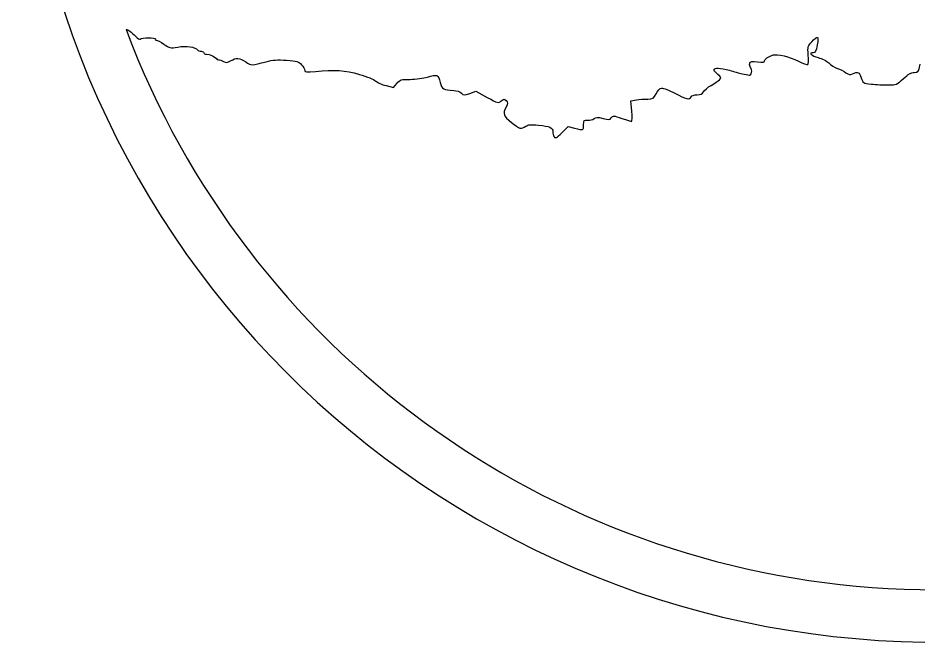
# Model space of a CAD drawing. Header units: millimetres. Extents: x -230 to 23, y -46 to 207.
# Drawn here: x -229.7 to -105.8, y -45.6 to 40.3 of the extents above; entities that cross this region are included whole.
import ezdxf

# ---------------------------------------------------------------- set-up
doc = ezdxf.new("R2010")
doc.units = ezdxf.units.MM
doc.layers.get('0').update_dxf_attribs({"linetype": 'CONTINUOUS'})

msp = doc.modelspace()

# ---------------------------------------------------------------- linework, layer by layer
for p, q in [((-179.05, 31), (-178.04, 30.73)), ((-178.04, 30.73), (-177.56, 31.3)), ((-167.5, 29.92), (-166.66, 30.23)), ((-166.66, 30.23), (-165.12, 29.39)), ((-145.31, 28.91), (-144.56, 29.04)), ((-145.19, 27.5), (-145.31, 28.91)), ((-154.83, 24.52), (-153.95, 25.38)), ((-153.95, 25.38), (-153.08, 25.15))]:
    msp.add_line(p, q)
for radius, start, end in [(126.43, -261.5563, 97.5768), (119.24, 200.6974, 332.9748)]:
    msp.add_arc((-103.32, 80.86), radius, start, end)
for points in [[(-214.86, 38.72), (-214.55, 38.75), (-214.2, 38.47), (-213.49, 37.72)], [(-213.49, 37.72), (-213.27, 37.48), (-213.02, 37.34), (-212.94, 37.42)], [(-212.94, 37.42), (-212.75, 37.62), (-210.71, 37.63), (-210.83, 37.43)], [(-210.83, 37.43), (-210.88, 37.34), (-210.83, 37.27), (-210.71, 37.27)], [(-210.71, 37.27), (-210.59, 37.27), (-210.11, 37.02), (-209.65, 36.7)], [(-120.39, 37.05), (-120.06, 37.39), (-119.72, 37.66), (-119.62, 37.66)], [(-119.62, 37.66), (-119.53, 37.66), (-119.54, 37.18), (-119.65, 36.6)], [(-209.65, 36.7), (-208.85, 36.15), (-208.77, 36.13), (-207.74, 36.32)], [(-207.74, 36.32), (-206.64, 36.52), (-205.26, 36.32), (-205.01, 35.92)], [(-120.89, 35.21), (-120.98, 36.38), (-120.96, 36.47), (-120.39, 37.05)], [(-119.65, 36.6), (-119.8, 35.75), (-119.92, 35.54), (-120.21, 35.54)], [(-205.01, 35.92), (-204.95, 35.81), (-204.73, 35.73), (-204.52, 35.73)], [(-204.52, 35.73), (-204.31, 35.73), (-204.15, 35.64), (-204.15, 35.54)], [(-204.15, 35.54), (-204.15, 35.43), (-203.99, 35.34), (-203.8, 35.34)], [(-203.8, 35.34), (-203.37, 35.34), (-202.41, 34.91), (-202.41, 34.72)], [(-202.41, 34.72), (-202.41, 34.64), (-202.28, 34.57), (-202.12, 34.57)], [(-200.46, 34.43), (-199.66, 34.88), (-199.25, 34.85), (-198.38, 34.27)], [(-126.92, 34.42), (-126.92, 34.68), (-126.47, 34.98), (-125.71, 35.22)], [(-125.71, 35.22), (-125.15, 35.41), (-123.47, 34.99), (-122.25, 34.38)], [(-120.95, 33.89), (-120.86, 33.94), (-120.83, 34.54), (-120.89, 35.21)], [(-120.21, 35.54), (-120.9, 35.54), (-120.44, 35.09), (-119.52, 34.86)], [(-119.52, 34.86), (-119.01, 34.73), (-118.36, 34.4), (-118.07, 34.12)], [(-202.12, 34.57), (-201.96, 34.57), (-201.65, 34.46), (-201.44, 34.33)], [(-201.44, 34.33), (-201.12, 34.13), (-200.95, 34.15), (-200.46, 34.43)], [(-198.38, 34.27), (-197.59, 33.75), (-197.53, 33.75), (-195.55, 34.3)], [(-195.55, 34.3), (-194.69, 34.53), (-193.99, 34.59), (-192.76, 34.5)], [(-192.76, 34.5), (-191.32, 34.39), (-191.06, 34.32), (-190.68, 33.88)], [(-190.68, 33.88), (-190.44, 33.61), (-190.25, 33.26), (-190.25, 33.1)], [(-129.05, 32.43), (-128.7, 32.33), (-128.54, 33.13), (-128.84, 33.5)], [(-128.84, 33.5), (-128.96, 33.64), (-129, 33.9), (-128.93, 34.08)], [(-128.93, 34.08), (-128.82, 34.35), (-128.64, 34.39), (-127.86, 34.28)], [(-127.86, 34.28), (-127.12, 34.18), (-126.92, 34.21), (-126.92, 34.42)], [(-122.25, 34.38), (-121.62, 34.05), (-121.03, 33.84), (-120.95, 33.89)], [(-118.07, 34.12), (-117.78, 33.84), (-117.25, 33.51), (-116.88, 33.38)], [(-106.29, 32.83), (-105.76, 32.83), (-105.71, 32.91), (-105.46, 33.94)], [(-190.25, 33.1), (-190.25, 32.84), (-190.03, 32.82), (-188.75, 32.96)], [(-188.75, 32.96), (-186.2, 33.24), (-184.7, 33.13), (-182.72, 32.55)], [(-182.72, 32.55), (-181.71, 32.26), (-180.7, 31.85), (-180.47, 31.64)], [(-173.34, 32.19), (-172.79, 32.36), (-172.2, 32.45), (-172.04, 32.39)], [(-172.04, 32.39), (-171.87, 32.33), (-171.67, 31.91), (-171.58, 31.45)], [(-133.87, 33.18), (-133.87, 33.5), (-133.02, 33.47), (-131.75, 33.11)], [(-133.34, 32.52), (-133.63, 32.75), (-133.87, 33.05), (-133.87, 33.18)], [(-133.1, 31.8), (-132.84, 32.06), (-132.87, 32.14), (-133.34, 32.52)], [(-131.75, 33.11), (-131.16, 32.94), (-130.38, 32.73), (-130.01, 32.65)], [(-130.01, 32.65), (-129.64, 32.57), (-129.21, 32.47), (-129.05, 32.43)], [(-116.88, 33.38), (-116.51, 33.26), (-115.98, 32.99), (-115.7, 32.78)], [(-115.7, 32.78), (-115.29, 32.48), (-115.11, 32.45), (-114.79, 32.62)], [(-114.79, 32.62), (-114.1, 32.99), (-113.82, 32.87), (-113.59, 32.09)], [(-107.79, 31.97), (-107.12, 32.59), (-106.7, 32.83), (-106.29, 32.83)], [(-180.47, 31.64), (-180.25, 31.44), (-179.61, 31.15), (-179.05, 31)], [(-177.56, 31.3), (-177.12, 31.83), (-176.99, 31.87), (-175.72, 31.87)], [(-175.72, 31.87), (-174.97, 31.87), (-173.9, 32.01), (-173.34, 32.19)], [(-171.58, 31.45), (-171.4, 30.55), (-171.11, 30.38), (-169.73, 30.34)], [(-135.32, 30.16), (-135.21, 30.38), (-134.74, 30.78), (-134.26, 31.04)], [(-134.26, 31.04), (-133.78, 31.3), (-133.26, 31.65), (-133.1, 31.8)], [(-113.59, 32.09), (-113.36, 31.35), (-113.35, 31.34), (-112.2, 31.22)], [(-112.2, 31.22), (-111.56, 31.15), (-110.51, 31.1), (-109.88, 31.1)], [(-109.88, 31.1), (-108.77, 31.1), (-108.68, 31.14), (-107.79, 31.97)], [(-169.73, 30.34), (-169.31, 30.33), (-168.87, 30.18), (-168.67, 29.97)], [(-168.67, 29.97), (-168.36, 29.64), (-168.28, 29.64), (-167.5, 29.92)], [(-143.01, 29.16), (-142.27, 29.17), (-142.18, 29.23), (-141.85, 29.89)], [(-141.85, 29.89), (-141.64, 30.33), (-141.34, 30.64), (-141.09, 30.67)], [(-141.09, 30.67), (-140.87, 30.7), (-140.05, 30.38), (-139.26, 29.95)], [(-139.26, 29.95), (-137.72, 29.11), (-137.21, 29), (-137.03, 29.46)], [(-136.21, 29.74), (-135.68, 29.74), (-135.46, 29.85), (-135.32, 30.16)], [(-165.12, 29.39), (-163.63, 28.58), (-163.56, 28.57), (-163.2, 28.89)], [(-163.2, 28.89), (-162.85, 29.2), (-162.79, 29.21), (-162.52, 28.94)], [(-162.52, 28.94), (-162.25, 28.66), (-162.25, 28.58), (-162.52, 28.04)], [(-144.56, 29.04), (-144.15, 29.11), (-143.45, 29.16), (-143.01, 29.16)], [(-137.03, 29.46), (-136.96, 29.64), (-136.66, 29.74), (-136.21, 29.74)], [(-162.52, 28.04), (-163, 27.12), (-162.89, 26.82), (-161.79, 25.93)], [(-145.22, 26.07), (-145.14, 26.08), (-145.13, 26.72), (-145.19, 27.5)], [(-151.83, 25.61), (-151.83, 26.25), (-151.79, 26.3), (-151.27, 26.24)], [(-151.27, 26.24), (-150.97, 26.21), (-150.57, 26.31), (-150.39, 26.46)], [(-150.39, 26.46), (-150.11, 26.68), (-149.91, 26.69), (-149.16, 26.49)], [(-149.16, 26.49), (-148.36, 26.27), (-148.24, 26.28), (-148.02, 26.58)], [(-148.02, 26.58), (-147.79, 26.9), (-147.71, 26.9), (-146.57, 26.5)], [(-146.57, 26.5), (-145.9, 26.26), (-145.29, 26.07), (-145.22, 26.07)], [(-161.79, 25.93), (-160.66, 25.03), (-160.42, 24.97), (-159.79, 25.41)], [(-159.79, 25.41), (-159.46, 25.64), (-159.08, 25.67), (-158.06, 25.57)], [(-158.06, 25.57), (-156.48, 25.42), (-156.07, 25.23), (-156.07, 24.67)], [(-153.08, 25.15), (-151.86, 24.83), (-151.83, 24.84), (-151.83, 25.61)], [(-156.07, 24.67), (-156.07, 24.44), (-155.99, 24.11), (-155.89, 23.95)], [(-155.89, 23.95), (-155.74, 23.72), (-155.55, 23.82), (-154.83, 24.52)]]:
    msp.add_open_spline(points, degree=3)

doc.saveas('drawing.dxf')
